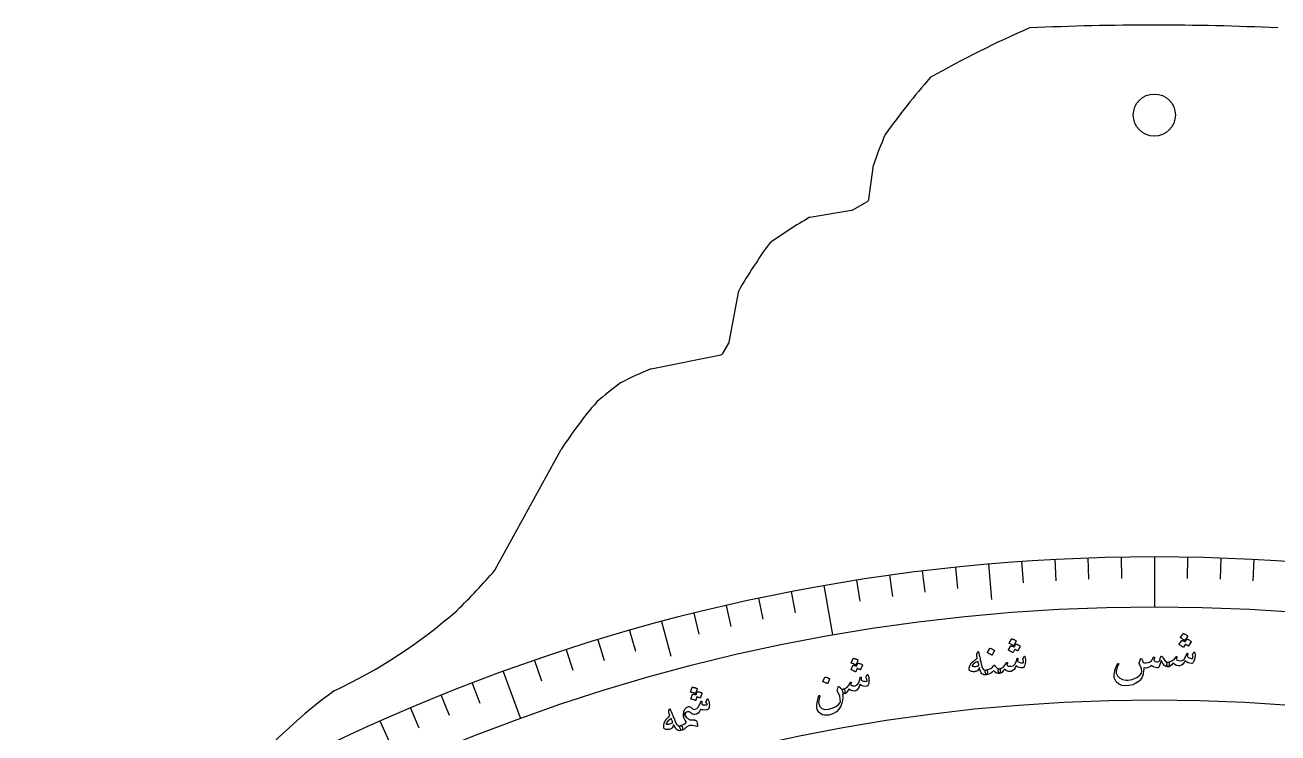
# Model space of a CAD drawing. Header units: millimetres. Extents: x -91 to 91, y -91 to 116.
# Drawn here: x -53.7 to 5.9, y 82.2 to 115.8 of the extents above; entities that cross this region are included whole.
import ezdxf

# ---------------------------------------------------------------- set-up
doc = ezdxf.new("R2010")
doc.units = ezdxf.units.MM
for name, color, linetype in [('CUT_INNER', 6, 'Continuous'), ('CUT_OUTER', 1, 'Continuous'), ('ENGRAVE', 7, 'Continuous'), ('ENGRAVE_FINE', 8, 'Continuous'), ('TEXT', 5, 'Continuous')]:
    doc.layers.add(name, color=color, linetype=linetype)

msp = doc.modelspace()

# ---------------------------------------------------------------- linework, layer by layer
at = {"layer": 'CUT_INNER'}
msp.add_circle((0, 111.5201), 1, dxfattribs=at)
at = {"layer": 'CUT_OUTER'}
for points in [[(-13.571, 107.5219), (-13.3567, 109.131), (-13.3558, 109.1353)], [(-14.3447, 107.012), (-13.6453, 107.4114)], [(-16.3927, 106.6609), (-16.389, 106.6617), (-14.3944, 106.9943)], [(-20.2126, 100.7266), (-19.7677, 103.1703), (-19.7668, 103.1739)], [(-23.9293, 99.4618), (-23.925, 99.463), (-20.6201, 100.1243)], [(-20.5209, 100.1942), (-20.2315, 100.6762)], [(-31.3579, 89.8973), (-31.3505, 89.9075), (-31.344, 89.9183), (-28.2062, 95.6336)], [(-33.1625, 87.9816), (-33.1534, 87.9892)]]:
    msp.add_lwpolyline(points, dxfattribs=at)
for centre, radius, start, end in [((13.2759, 71.3484), 48.2956, 113.435707, 119.704569), ((-0.0276, -12.6557), 128.4514, 87.364646, 92.634712), ((14.9912, 90.796), 34.1189, 138.737823, 144.523161), ((-0.6526, 105.09), 13.3317, 155.598756, 162.335926), ((-13.7197, 107.5417), 0.15, 299.730613, 352.41143), ((-5.6034, 87.8884), 21.6521, 119.887588, 125.918921), ((-14.4191, 107.1423), 0.15, 279.466498, 299.730613), ((3.6279, 89.574), 27.0605, 144.147671, 149.829693), ((-20.3601, 100.7535), 0.15, 329.022611, 349.682173), ((-20.6495, 100.2714), 0.15, 281.315875, 329.022611), ((-19.1272, 87.1252), 13.2383, 111.268617, 118.242256), ((-15.2396, 84.9446), 17.1666, 126.255185, 131.064306), ((-11.4588, 84.8392), 19.9247, 139.088721, 147.196513), ((-56.2873, 111.556), 33.0238, 314.468744, 319.015735), ((-49.4321, 106.5003), 24.6504, 295.041999, 311.300756), ((-24.3827, 64.0865), 24.8362, 126.048222, 139.091352)]:
    msp.add_arc(centre, radius, start, end, dxfattribs=at)
at = {"layer": 'ENGRAVE'}
for points in [[(-7.8907, 90.1914), (-7.7424, 88.4962)], [(0, 90.5359), (0, 88.1535)], [(-15.7214, 89.1605), (-15.3077, 86.8143)], [(-23.4324, 87.451), (-22.992, 85.8072)], [(-30.9651, 85.0759), (-30.1503, 82.8372)]]:
    msp.add_lwpolyline(points, dxfattribs=at)
for radius in [90.5359, 88.1535, 83.7291]:
    msp.add_circle((0, 0), radius, dxfattribs=at)
at = {"layer": 'ENGRAVE_FINE'}
for points in [[(-9.4636, 90.0399), (-9.3569, 89.0245)], [(-6.3155, 90.3154), (-6.2442, 89.2968)], [(-4.7383, 90.4118), (-4.6848, 89.3922)], [(-3.1597, 90.4807), (-3.124, 89.4603)], [(-1.5801, 90.5221), (-1.5623, 89.5012)], [(1.5801, 90.5221), (1.5623, 89.5012)], [(3.1597, 90.4807), (3.124, 89.4603)], [(4.7383, 90.4118), (4.6848, 89.3922)], [(-14.1629, 89.4213), (-14.0032, 88.4128)], [(-12.6002, 89.6548), (-12.4581, 88.6437)], [(-11.0336, 89.8611), (-10.9091, 88.8476)], [(-17.2751, 88.8725), (-17.0802, 87.8702)], [(-20.3661, 88.2155), (-20.1365, 87.2206)], [(-18.8235, 88.5575), (-18.6112, 87.5588)], [(-21.9026, 87.8466), (-21.6556, 86.8559)], [(-24.9551, 87.0287), (-24.6736, 86.0472)], [(-26.4701, 86.5799), (-26.1716, 85.6035)], [(-27.9771, 86.1048), (-27.6616, 85.1337)], [(-29.4756, 85.6034), (-29.1432, 84.638)], [(-32.4452, 84.5225), (-32.0793, 83.5693)], [(-33.9153, 83.9434), (-33.5329, 82.9968)], [(-35.3752, 83.3387), (-34.9763, 82.3989)], [(-36.8243, 82.7087), (-36.409, 81.7759)]]:
    msp.add_lwpolyline(points, dxfattribs=at)
at = {"layer": 'TEXT'}
for points in [[(-6.7877, 86.6203), (-6.7847, 86.6238), (-6.7804, 86.626), (-6.7746, 86.6271), (-6.7675, 86.627), (-6.7415, 86.6196), (-6.7162, 86.6112), (-6.6916, 86.6018), (-6.6678, 86.5914), (-6.6445, 86.5797), (-6.6217, 86.5668), (-6.5992, 86.5526), (-6.5771, 86.537), (-6.5715, 86.5312), (-6.5685, 86.5256), (-6.568, 86.52), (-6.5702, 86.5146), (-6.6785, 86.3123), (-6.6827, 86.3085), (-6.6885, 86.3077), (-6.6957, 86.31), (-6.7045, 86.3154), (-6.7121, 86.3199), (-6.7241, 86.3266), (-6.7404, 86.3356), (-6.7611, 86.3467), (-6.7865, 86.36), (-6.8168, 86.3755), (-6.8523, 86.3931), (-6.8927, 86.4129), (-6.8981, 86.4163), (-6.901, 86.4199), (-6.9013, 86.4237), (-6.899, 86.4277)], [(1.5485, 86.6073), (1.5518, 86.6105), (1.5563, 86.6123), (1.5621, 86.6128), (1.5692, 86.6121), (1.5943, 86.6022), (1.6186, 86.5914), (1.6421, 86.5797), (1.6647, 86.567), (1.6867, 86.5532), (1.7081, 86.5382), (1.7291, 86.5218), (1.7495, 86.5042), (1.7534, 86.4989), (1.7551, 86.4933), (1.7545, 86.4874), (1.7516, 86.4813), (1.6248, 86.2903), (1.6214, 86.2878), (1.6164, 86.2879), (1.6099, 86.2906), (1.6019, 86.2958), (1.5966, 86.2994), (1.5883, 86.305), (1.577, 86.3125), (1.5626, 86.322), (1.5453, 86.3333), (1.5249, 86.3462), (1.5016, 86.3608), (1.4752, 86.377), (1.3832, 86.236), (1.3786, 86.2325), (1.3729, 86.2323), (1.3659, 86.2353), (1.3577, 86.2415), (1.3506, 86.2467), (1.3393, 86.2545), (1.324, 86.2649), (1.3045, 86.2779), (1.2805, 86.2936), (1.2518, 86.3118), (1.2183, 86.3326), (1.1801, 86.3561), (1.1761, 86.3599), (1.1744, 86.3638), (1.1749, 86.3676), (1.1777, 86.3714), (1.3061, 86.5528), (1.3093, 86.5559), (1.3138, 86.5578), (1.3196, 86.5583), (1.3267, 86.5576), (1.3445, 86.5507), (1.3621, 86.5433), (1.3796, 86.5355), (1.3968, 86.5272), (1.4138, 86.5183), (1.4302, 86.5085), (1.4462, 86.498), (1.4616, 86.4867)], [(1.3754, 86.875), (1.3787, 86.8781), (1.3832, 86.88), (1.389, 86.8805), (1.3961, 86.8798), (1.4213, 86.87), (1.4457, 86.8592), (1.4693, 86.8475), (1.492, 86.8349), (1.5141, 86.8211), (1.5356, 86.8061), (1.5567, 86.7898), (1.5772, 86.7723), (1.5823, 86.766), (1.5847, 86.7601), (1.5846, 86.7545), (1.582, 86.7493), (1.4551, 86.5581), (1.4506, 86.5546), (1.4448, 86.5544), (1.4378, 86.5574), (1.4295, 86.5636), (1.4224, 86.5688), (1.4111, 86.5766), (1.3957, 86.587), (1.3762, 86.6001), (1.3522, 86.6157), (1.3234, 86.634), (1.2898, 86.6549), (1.2514, 86.6783), (1.2463, 86.6822), (1.2438, 86.6861), (1.2438, 86.6899), (1.2464, 86.6937)], [(-8.3984, 86.006), (-8.3849, 86.0233), (-8.3733, 86.0263), (-8.3635, 86.0151), (-8.3556, 85.9897), (-8.3523, 85.9742), (-8.3475, 85.9527), (-8.3411, 85.9254), (-8.3332, 85.8921), (-8.3239, 85.8526), (-8.3134, 85.8065), (-8.3015, 85.7538), (-8.2884, 85.6945), (-8.2755, 85.6362), (-8.2639, 85.584), (-8.2538, 85.5379), (-8.2451, 85.4979), (-8.2377, 85.4642), (-8.2318, 85.4369), (-8.2273, 85.416), (-8.2243, 85.4015), (-8.2024, 85.3104), (-8.1768, 85.2405), (-8.1476, 85.1917), (-8.1147, 85.164), (-8.0924, 85.1541), (-8.0661, 85.1488), (-8.0357, 85.148), (-8.0013, 85.1517), (-7.9807, 85.1503), (-7.9641, 85.1418), (-7.9516, 85.1262), (-7.9433, 85.1035), (-7.9385, 85.0756), (-7.9368, 85.0472), (-7.9382, 85.0182), (-7.9428, 84.9885), (-7.9497, 84.9629), (-7.9583, 84.9436), (-7.9683, 84.9305), (-7.9799, 84.9237), (-8.046, 84.9181), (-8.104, 84.9247), (-8.1539, 84.9436), (-8.1959, 84.9747), (-8.2333, 85.0227), (-8.2666, 85.0874), (-8.2959, 85.1687), (-8.3211, 85.2668), (-8.3509, 85.2027), (-8.3826, 85.1515), (-8.4161, 85.1132), (-8.4515, 85.0878), (-8.4812, 85.077), (-8.5167, 85.0704), (-8.558, 85.068), (-8.6052, 85.0698), (-8.6554, 85.0759), (-8.6979, 85.0847), (-8.7327, 85.0961), (-8.7599, 85.1103), (-8.7825, 85.1289), (-8.7984, 85.1492), (-8.8073, 85.1711), (-8.8095, 85.1947), (-8.8066, 85.2248), (-8.8001, 85.2584), (-8.7897, 85.2956), (-8.7755, 85.3364), (-8.7592, 85.3776), (-8.7447, 85.4105), (-8.7319, 85.4354), (-8.7207, 85.452), (-8.6567, 85.5218), (-8.5859, 85.5884), (-8.5082, 85.6518), (-8.4236, 85.712), (-8.4317, 85.7602), (-8.4382, 85.802), (-8.4431, 85.8371), (-8.4464, 85.8657), (-8.4474, 85.8899), (-8.4452, 85.9119), (-8.4399, 85.9316), (-8.4315, 85.949)], [(-7.8239, 86.1726), (-7.821, 86.176), (-7.8167, 86.1783), (-7.811, 86.1795), (-7.8039, 86.1795), (-7.7524, 86.164), (-7.7034, 86.1438), (-7.6569, 86.1189), (-7.6129, 86.0893), (-7.6085, 86.0846), (-7.6063, 86.0796), (-7.6063, 86.0745), (-7.6086, 86.0692), (-7.7113, 85.8659), (-7.7153, 85.8609), (-7.721, 85.8593), (-7.7282, 85.861), (-7.737, 85.8661), (-7.7446, 85.8705), (-7.7566, 85.8771), (-7.773, 85.8859), (-7.7937, 85.8968), (-7.8192, 85.9098), (-7.8496, 85.9249), (-7.8851, 85.9421), (-7.9256, 85.9614), (-7.9311, 85.9647), (-7.934, 85.9683), (-7.9343, 85.9721), (-7.9321, 85.9761)], [(-6.1934, 85.7999), (-6.1881, 85.8041), (-6.1815, 85.8033), (-6.1735, 85.7975), (-6.1643, 85.7866), (-6.1538, 85.7679), (-6.145, 85.7408), (-6.1378, 85.7053), (-6.1323, 85.6614), (-6.1279, 85.6113), (-6.1271, 85.5622), (-6.1299, 85.5142), (-6.1362, 85.4672), (-6.1579, 85.375), (-6.1846, 85.308), (-6.2162, 85.2662), (-6.2528, 85.2495), (-6.3422, 85.2481), (-6.4264, 85.2653), (-6.5053, 85.3009), (-6.579, 85.3551), (-6.6192, 85.2577), (-6.6697, 85.1802), (-6.7307, 85.1226), (-6.802, 85.0848), (-6.8789, 85.0716), (-6.9589, 85.0849), (-7.0421, 85.1247), (-7.1286, 85.1909), (-7.1866, 85.1022), (-7.2453, 85.0374), (-7.3047, 84.9964), (-7.3648, 84.9792), (-7.3777, 84.9851), (-7.3912, 85.005), (-7.4053, 85.0389), (-7.42, 85.0868), (-7.428, 85.1347), (-7.4247, 85.1707), (-7.4103, 85.195), (-7.3846, 85.2074), (-7.2703, 85.2439), (-7.1725, 85.3041), (-7.0912, 85.388), (-7.0264, 85.4956), (-7.0229, 85.5015), (-7.0189, 85.5058), (-7.0145, 85.5086), (-7.0096, 85.5098), (-7.0036, 85.5096), (-6.998, 85.5082), (-6.993, 85.5054), (-6.9885, 85.5013), (-6.985, 85.4878), (-6.9887, 85.4642), (-6.9995, 85.4305), (-7.0174, 85.3866), (-6.9867, 85.3564), (-6.9412, 85.336), (-6.881, 85.3254), (-6.8059, 85.3245), (-6.7145, 85.3514), (-6.6383, 85.4213), (-6.577, 85.5344), (-6.5307, 85.6906), (-6.5284, 85.6986), (-6.5253, 85.7044), (-6.5214, 85.7081), (-6.5168, 85.7095), (-6.5096, 85.7095), (-6.5032, 85.708), (-6.4977, 85.7052), (-6.4931, 85.7011), (-6.4894, 85.695), (-6.487, 85.6888), (-6.4859, 85.6825), (-6.4861, 85.6761), (-6.5034, 85.5676), (-6.4717, 85.5435), (-6.4343, 85.5231), (-6.3911, 85.5062), (-6.3421, 85.493), (-6.2949, 85.4854), (-6.2593, 85.4857), (-6.2355, 85.4936), (-6.2234, 85.5093), (-6.2208, 85.5322), (-6.2255, 85.564), (-6.2376, 85.605), (-6.257, 85.6549), (-6.2554, 85.6695), (-6.2442, 85.6986), (-6.2236, 85.742), (-6.1934, 85.7999)], [(-6.5902, 86.3701), (-6.5872, 86.3736), (-6.5829, 86.3758), (-6.5772, 86.3769), (-6.5701, 86.3768), (-6.5441, 86.3693), (-6.5189, 86.3609), (-6.4944, 86.3514), (-6.4707, 86.3409), (-6.4475, 86.3292), (-6.4248, 86.3162), (-6.4024, 86.302), (-6.3804, 86.2864), (-6.376, 86.2814), (-6.3738, 86.276), (-6.3739, 86.2701), (-6.3761, 86.2637), (-6.4845, 86.0617), (-6.4876, 86.0589), (-6.4926, 86.0585), (-6.4993, 86.0605), (-6.5078, 86.065), (-6.5134, 86.0681), (-6.5222, 86.0728), (-6.5342, 86.0793), (-6.5493, 86.0874), (-6.5676, 86.097), (-6.5891, 86.1079), (-6.6138, 86.1203), (-6.6416, 86.1339), (-6.7199, 85.9849), (-6.7241, 85.981), (-6.7298, 85.9803), (-6.7371, 85.9826), (-6.7458, 85.988), (-6.7534, 85.9925), (-6.7653, 85.9992), (-6.7816, 86.0081), (-6.8022, 86.0193), (-6.8275, 86.0326), (-6.8578, 86.048), (-6.8931, 86.0656), (-6.9334, 86.0854), (-6.9377, 86.0889), (-6.9398, 86.0925), (-6.9396, 86.0964), (-6.9372, 86.1004), (-6.8264, 86.2931), (-6.8235, 86.2965), (-6.8192, 86.2987), (-6.8135, 86.2998), (-6.8064, 86.2998), (-6.788, 86.2946), (-6.7698, 86.2889), (-6.7516, 86.2828), (-6.7337, 86.2761), (-6.7159, 86.2688), (-6.6987, 86.2606), (-6.6818, 86.2517), (-6.6653, 86.2418)], [(0.299, 85.763), (0.304, 85.7759), (0.3112, 85.7865), (0.3206, 85.7949), (0.3322, 85.801), (0.3474, 85.8034), (0.3621, 85.7977), (0.3766, 85.7842), (0.3906, 85.7626), (0.4531, 85.6578), (0.5168, 85.5832), (0.5819, 85.5387), (0.6484, 85.5244), (0.6804, 85.5162), (0.7001, 85.4896), (0.7077, 85.4447), (0.7031, 85.3814), (0.6945, 85.3436), (0.6823, 85.3167), (0.6663, 85.3006), (0.6467, 85.2953), (0.5574, 85.3139), (0.4769, 85.3683), (0.4049, 85.4586), (0.3416, 85.5847), (0.3364, 85.596), (0.3308, 85.5993), (0.3249, 85.5948), (0.3187, 85.5822), (0.2887, 85.4885), (0.2629, 85.4132), (0.2414, 85.3563), (0.224, 85.3178), (0.2067, 85.29), (0.1853, 85.2702), (0.1599, 85.2583), (0.1303, 85.2544), (0.0582, 85.2607), (-0.0114, 85.2819), (-0.0785, 85.3179), (-0.1431, 85.3689), (-0.2158, 85.3048), (-0.2998, 85.2629), (-0.3952, 85.2431), (-0.5021, 85.2454), (-0.5052, 85.1786), (-0.5102, 85.1155), (-0.5171, 85.0563), (-0.5259, 85.0009), (-0.5366, 84.9491), (-0.5492, 84.9009), (-0.5637, 84.8561), (-0.5801, 84.8148), (-0.6068, 84.7597), (-0.6397, 84.7093), (-0.6789, 84.6637), (-0.7244, 84.6228), (-0.8744, 84.5227), (-1.03, 84.4516), (-1.1914, 84.4094), (-1.3587, 84.396), (-1.5511, 84.4199), (-1.7049, 84.4859), (-1.8204, 84.594), (-1.8976, 84.7446), (-1.9098, 84.7979), (-1.9141, 84.862), (-1.9104, 84.9367), (-1.8988, 85.0221), (-1.8775, 85.1162), (-1.8449, 85.2173), (-1.801, 85.3254), (-1.7458, 85.4403), (-1.7407, 85.4482), (-1.7353, 85.4538), (-1.7295, 85.4573), (-1.7233, 85.4585), (-1.715, 85.4579), (-1.708, 85.4557), (-1.7022, 85.4518), (-1.6977, 85.4463), (-1.6947, 85.4399), (-1.6936, 85.433), (-1.6944, 85.4259), (-1.6971, 85.4183), (-1.7613, 85.2804), (-1.8027, 85.1648), (-1.8214, 85.0716), (-1.8175, 85.0009), (-1.7596, 84.8701), (-1.6604, 84.7712), (-1.5198, 84.7042), (-1.3379, 84.6687), (-1.2482, 84.6666), (-1.1527, 84.6778), (-1.0514, 84.7024), (-0.9442, 84.7402), (-0.8369, 84.7903), (-0.7453, 84.8491), (-0.6693, 84.9165), (-0.6091, 84.9927), (-0.5948, 85.0937), (-0.6061, 85.1976), (-0.6431, 85.3046), (-0.7059, 85.4145), (-0.7122, 85.427), (-0.7156, 85.4392), (-0.7162, 85.4511), (-0.7139, 85.4628), (-0.6572, 85.6745), (-0.6491, 85.6936), (-0.6396, 85.7026), (-0.6288, 85.7014), (-0.6166, 85.69), (-0.6002, 85.6593), (-0.5844, 85.6253), (-0.5692, 85.5882), (-0.5547, 85.5479), (-0.5281, 85.5136), (-0.4744, 85.4943), (-0.3935, 85.4901), (-0.2854, 85.5009), (-0.227, 85.5178), (-0.1758, 85.5476), (-0.1319, 85.5905), (-0.0953, 85.6464), (-0.0904, 85.6543), (-0.0858, 85.6626), (-0.0815, 85.6714), (-0.0775, 85.6808), (-0.0737, 85.6904), (-0.0699, 85.7002), (-0.0661, 85.7101), (-0.0623, 85.7202), (-0.0545, 85.7393), (-0.0464, 85.7533), (-0.038, 85.7622), (-0.0293, 85.766), (-0.0216, 85.7662), (-0.014, 85.7641), (-0.0064, 85.7598), (0.0013, 85.7533), (0.0076, 85.7465), (0.0114, 85.7387), (0.0127, 85.7299), (0.0114, 85.7202), (-0.014, 85.6464), (-0.0171, 85.624), (-0.014, 85.6051), (-0.0044, 85.5896), (0.0114, 85.5777), (0.0614, 85.5549), (0.1123, 85.5426), (0.1642, 85.5408), (0.217, 85.5494), (0.2345, 85.5656), (0.254, 85.6066), (0.2755, 85.6724), (0.299, 85.763)], [(1.89, 86.0023), (1.8957, 86.006), (1.9022, 86.0046), (1.9095, 85.9981), (1.9177, 85.9864), (1.9264, 85.9668), (1.9326, 85.939), (1.9364, 85.903), (1.9378, 85.8587), (1.9375, 85.8084), (1.9337, 85.7595), (1.9264, 85.712), (1.9157, 85.6657), (1.8854, 85.576), (1.8526, 85.5118), (1.8172, 85.4731), (1.7791, 85.4599), (1.69, 85.467), (1.6079, 85.492), (1.5327, 85.5349), (1.4644, 85.5957), (1.4152, 85.5025), (1.3576, 85.4301), (1.2915, 85.3785), (1.2169, 85.3476), (1.1391, 85.3417), (1.0607, 85.3624), (0.9816, 85.4098), (0.9018, 85.4839), (0.8356, 85.401), (0.7711, 85.342), (0.7081, 85.3067), (0.6467, 85.2953), (0.6344, 85.3024), (0.6228, 85.3235), (0.612, 85.3586), (0.6019, 85.4076), (0.5984, 85.456), (0.605, 85.4916), (0.6217, 85.5144), (0.6484, 85.5244), (0.7657, 85.55), (0.8687, 85.6007), (0.9575, 85.6766), (1.0322, 85.7777), (1.0362, 85.7832), (1.0405, 85.7871), (1.0452, 85.7894), (1.0501, 85.7902), (1.0562, 85.7895), (1.0615, 85.7875), (1.0663, 85.7842), (1.0704, 85.7797), (1.0726, 85.766), (1.0667, 85.7429), (1.0528, 85.7103), (1.0308, 85.6682), (1.0586, 85.6353), (1.1019, 85.6107), (1.1609, 85.5945), (1.2356, 85.5866), (1.3291, 85.6048), (1.4116, 85.6673), (1.4832, 85.7741), (1.544, 85.9252), (1.547, 85.933), (1.5506, 85.9385), (1.5548, 85.9418), (1.5596, 85.9428), (1.5668, 85.942), (1.5729, 85.94), (1.5781, 85.9367), (1.5824, 85.9322), (1.5854, 85.9258), (1.5872, 85.9194), (1.5877, 85.913), (1.587, 85.9066), (1.5596, 85.8002), (1.5888, 85.7733), (1.6242, 85.7494), (1.6656, 85.7286), (1.7131, 85.7108), (1.7595, 85.6988), (1.7949, 85.6957), (1.8193, 85.7014), (1.8328, 85.7159), (1.8376, 85.7384), (1.8359, 85.7706), (1.8277, 85.8124), (1.813, 85.864), (1.8161, 85.8784), (1.8299, 85.9063), (1.8545, 85.9476), (1.89, 86.0023)], [(-14.1029, 85.4654), (-14.1002, 85.4691), (-14.0961, 85.4717), (-14.0905, 85.4733), (-14.0834, 85.4738), (-14.0569, 85.4686), (-14.0311, 85.4624), (-14.0059, 85.4551), (-13.9813, 85.4467), (-13.9572, 85.4371), (-13.9334, 85.4262), (-13.9099, 85.4139), (-13.8866, 85.4003), (-13.8818, 85.3957), (-13.8791, 85.3905), (-13.8787, 85.3846), (-13.8804, 85.3781), (-13.9707, 85.1674), (-13.9736, 85.1643), (-13.9785, 85.1635), (-13.9853, 85.1649), (-13.9942, 85.1686), (-14.0001, 85.1712), (-14.0093, 85.1752), (-14.0217, 85.1806), (-14.0375, 85.1873), (-14.0566, 85.1953), (-14.079, 85.2043), (-14.1046, 85.2144), (-14.1335, 85.2256), (-14.1985, 85.0703), (-14.2024, 85.0661), (-14.208, 85.0649), (-14.2154, 85.0665), (-14.2246, 85.0711), (-14.2325, 85.075), (-14.245, 85.0806), (-14.262, 85.0881), (-14.2835, 85.0974), (-14.3099, 85.1084), (-14.3414, 85.1212), (-14.3781, 85.1357), (-14.42, 85.1518), (-14.4245, 85.1549), (-14.4269, 85.1584), (-14.4271, 85.1622), (-14.425, 85.1664), (-14.3315, 85.368), (-14.3289, 85.3717), (-14.3248, 85.3743), (-14.3192, 85.3759), (-14.3121, 85.3764), (-14.2934, 85.3729), (-14.2747, 85.3688), (-14.2561, 85.3643), (-14.2376, 85.3592), (-14.2193, 85.3535), (-14.2014, 85.3469), (-14.1838, 85.3394), (-14.1666, 85.3311)], [(-14.3215, 85.6974), (-14.3188, 85.7011), (-14.3147, 85.7037), (-14.3091, 85.7053), (-14.302, 85.7059), (-14.2754, 85.7008), (-14.2495, 85.6946), (-14.2242, 85.6874), (-14.1995, 85.679), (-14.1753, 85.6695), (-14.1514, 85.6586), (-14.1278, 85.6464), (-14.1044, 85.6328), (-14.0983, 85.6276), (-14.0948, 85.6222), (-14.0939, 85.6167), (-14.0956, 85.6111), (-14.1858, 85.4001), (-14.1897, 85.3959), (-14.1954, 85.3946), (-14.2028, 85.3963), (-14.212, 85.4009), (-14.22, 85.4047), (-14.2325, 85.4104), (-14.2495, 85.4179), (-14.2711, 85.4272), (-14.2975, 85.4382), (-14.3292, 85.451), (-14.366, 85.4655), (-14.408, 85.4816), (-14.4137, 85.4845), (-14.4169, 85.4879), (-14.4175, 85.4916), (-14.4156, 85.4958)], [(-8.3907, 85.5592), (-8.4796, 85.5186), (-8.5537, 85.4721), (-8.6131, 85.4196), (-8.6577, 85.3612), (-8.6603, 85.3536), (-8.6595, 85.347), (-8.6552, 85.3413), (-8.6476, 85.3367), (-8.62, 85.328), (-8.5905, 85.3223), (-8.559, 85.3194), (-8.5256, 85.3195), (-8.4903, 85.3225), (-8.453, 85.3283), (-8.4138, 85.3371), (-8.3726, 85.3487), (-8.3663, 85.3514), (-8.3598, 85.3557), (-8.3532, 85.3617), (-8.3464, 85.3692), (-8.35, 85.3898), (-8.3541, 85.4113), (-8.3587, 85.4337), (-8.364, 85.457), (-8.3698, 85.4812), (-8.3762, 85.5063), (-8.3831, 85.5323), (-8.3907, 85.5592)], [(-7.3846, 85.2074), (-7.364, 85.2027), (-7.3487, 85.1971), (-7.3388, 85.1908), (-7.3342, 85.1837), (-7.3313, 85.1724), (-7.3295, 85.1585), (-7.3287, 85.142), (-7.3289, 85.1228), (-7.3333, 85.061), (-7.3408, 85.0164), (-7.3513, 84.9892), (-7.3648, 84.9792), (-7.4338, 84.983), (-7.5044, 85.006), (-7.5768, 85.0482), (-7.651, 85.1098), (-7.7105, 85.042), (-7.7851, 84.9884), (-7.8749, 84.949), (-7.9799, 84.9237), (-7.9916, 84.925), (-8.0016, 84.9312), (-8.0098, 84.9424), (-8.0163, 84.9586), (-8.0465, 85.0631), (-8.0498, 85.0748), (-8.0501, 85.0877), (-8.0473, 85.1018), (-8.0414, 85.1173), (-8.0341, 85.1295), (-8.025, 85.1393), (-8.0141, 85.1467), (-8.0013, 85.1517), (-7.8755, 85.1826), (-7.7737, 85.2265), (-7.696, 85.2833), (-7.6423, 85.3533), (-7.6361, 85.3628), (-7.6285, 85.3699), (-7.6193, 85.3746), (-7.6086, 85.3768), (-7.5985, 85.3762), (-7.591, 85.3726), (-7.5861, 85.3659), (-7.5838, 85.356), (-7.5827, 85.3465), (-7.581, 85.3384), (-7.5788, 85.3315), (-7.5761, 85.326), (-7.529, 85.2786), (-7.4814, 85.243), (-7.4333, 85.2193), (-7.3846, 85.2074)], [(-15.6696, 84.8065), (-15.667, 84.8102), (-15.6629, 84.8129), (-15.6574, 84.8146), (-15.6503, 84.8152), (-15.5978, 84.8045), (-15.5473, 84.7889), (-15.4988, 84.7683), (-15.4525, 84.7429), (-15.4476, 84.7386), (-15.445, 84.7339), (-15.4445, 84.7288), (-15.4463, 84.7233), (-15.5295, 84.5114), (-15.533, 84.5061), (-15.5385, 84.5039), (-15.5458, 84.505), (-15.555, 84.5093), (-15.563, 84.513), (-15.5755, 84.5185), (-15.5925, 84.5257), (-15.6141, 84.5346), (-15.6406, 84.5453), (-15.6722, 84.5575), (-15.709, 84.5714), (-15.751, 84.5869), (-15.7567, 84.5897), (-15.7599, 84.593), (-15.7606, 84.5968), (-15.7588, 84.601)], [(-13.6579, 84.932), (-13.6529, 84.9366), (-13.6463, 84.9364), (-13.6379, 84.9313), (-13.6277, 84.9213), (-13.6157, 84.9036), (-13.6045, 84.8774), (-13.5943, 84.8426), (-13.5849, 84.7993), (-13.5762, 84.7498), (-13.5711, 84.701), (-13.5697, 84.6529), (-13.5719, 84.6055), (-13.5855, 84.5118), (-13.6062, 84.4428), (-13.634, 84.3983), (-13.669, 84.3785), (-13.758, 84.3693), (-13.8433, 84.3791), (-13.925, 84.4077), (-14.0031, 84.4552), (-14.0347, 84.3547), (-14.0783, 84.2731), (-14.134, 84.2104), (-14.2017, 84.1665), (-14.2772, 84.1467), (-14.3581, 84.1529), (-14.4444, 84.1853), (-14.5363, 84.2437), (-14.5864, 84.1503), (-14.6392, 84.0806), (-14.6948, 84.0345), (-14.7532, 84.0122), (-14.7666, 84.017), (-14.7818, 84.0356), (-14.7987, 84.0682), (-14.8175, 84.1146), (-14.8297, 84.1616), (-14.8296, 84.1977), (-14.8173, 84.2232), (-14.7928, 84.2378), (-14.6821, 84.2841), (-14.5899, 84.3526), (-14.5163, 84.4433), (-14.4611, 84.5562), (-14.4581, 84.5623), (-14.4545, 84.567), (-14.4504, 84.5701), (-14.4457, 84.5717), (-14.4396, 84.5721), (-14.4339, 84.5711), (-14.4287, 84.5688), (-14.4239, 84.5651), (-14.4192, 84.552), (-14.4208, 84.5282), (-14.4286, 84.4936), (-14.4426, 84.4483), (-14.4094, 84.4209), (-14.3623, 84.4046), (-14.3014, 84.3993), (-14.2265, 84.405), (-14.1379, 84.4397), (-14.068, 84.516), (-14.0168, 84.634), (-13.9843, 84.7937), (-13.9827, 84.8019), (-13.9802, 84.8079), (-13.9766, 84.8119), (-13.9721, 84.8138), (-13.9649, 84.8143), (-13.9585, 84.8134), (-13.9528, 84.8111), (-13.9478, 84.8074), (-13.9436, 84.8017), (-13.9407, 84.7957), (-13.939, 84.7895), (-13.9386, 84.7832), (-13.9464, 84.6735), (-13.9128, 84.6523), (-13.8737, 84.6352), (-13.8292, 84.6222), (-13.7792, 84.6132), (-13.7315, 84.6099), (-13.6961, 84.6132), (-13.6731, 84.6232), (-13.6624, 84.6399), (-13.6618, 84.6629), (-13.6693, 84.6942), (-13.6849, 84.7339), (-13.7086, 84.782), (-13.7082, 84.7967), (-13.6997, 84.8266), (-13.6829, 84.8717), (-13.6579, 84.932)], [(-21.9824, 84.3221), (-21.9801, 84.326), (-21.9762, 84.329), (-21.9707, 84.3311), (-21.9636, 84.3323), (-21.9366, 84.3296), (-21.9102, 84.3258), (-21.8843, 84.3209), (-21.8589, 84.3148), (-21.8339, 84.3075), (-21.8091, 84.2988), (-21.7844, 84.2887), (-21.7598, 84.2773), (-21.7533, 84.2726), (-21.7493, 84.2676), (-21.7479, 84.2622), (-21.7491, 84.2564), (-21.8205, 84.0382), (-21.824, 84.0336), (-21.8295, 84.0319), (-21.8371, 84.0329), (-21.8467, 84.0366), (-21.855, 84.0397), (-21.868, 84.0442), (-21.8857, 84.0501), (-21.9081, 84.0575), (-21.9354, 84.0661), (-21.9682, 84.076), (-22.0062, 84.0871), (-22.0496, 84.0994), (-22.0556, 84.1018), (-22.059, 84.1048), (-22.06, 84.1085), (-22.0585, 84.1128)], [(-21.7434, 84.1107), (-21.7411, 84.1146), (-21.7372, 84.1176), (-21.7318, 84.1196), (-21.7247, 84.1208), (-21.6978, 84.118), (-21.6715, 84.1142), (-21.6456, 84.1091), (-21.6204, 84.103), (-21.5954, 84.0956), (-21.5707, 84.0869), (-21.5461, 84.0768), (-21.5216, 84.0653), (-21.5164, 84.0612), (-21.5133, 84.0562), (-21.5123, 84.0504), (-21.5134, 84.0437), (-21.5849, 83.8257), (-21.5875, 83.8224), (-21.5923, 83.8211), (-21.5993, 83.822), (-21.6085, 83.8248), (-21.6146, 83.8269), (-21.6241, 83.83), (-21.6371, 83.8342), (-21.6534, 83.8395), (-21.6732, 83.8458), (-21.6963, 83.8528), (-21.7228, 83.8605), (-21.7527, 83.8691), (-21.8038, 83.7085), (-21.8073, 83.704), (-21.8128, 83.7022), (-21.8204, 83.7032), (-21.83, 83.707), (-21.8382, 83.7101), (-21.8512, 83.7146), (-21.8688, 83.7205), (-21.8911, 83.7278), (-21.9184, 83.7365), (-21.9511, 83.7463), (-21.989, 83.7574), (-22.0323, 83.7697), (-22.0371, 83.7724), (-22.0398, 83.7757), (-22.0403, 83.7795), (-22.0386, 83.7839), (-21.9632, 83.9931), (-21.9608, 83.997), (-21.957, 84), (-21.9515, 84.0021), (-21.9445, 84.0032), (-21.9255, 84.0014), (-21.9065, 83.999), (-21.8875, 83.9962), (-21.8686, 83.9928), (-21.8498, 83.9887), (-21.8313, 83.9837), (-21.8131, 83.9779), (-21.7951, 83.9711)], [(-15.0387, 84.3442), (-15.033, 84.3594), (-15.0247, 84.3674), (-15.0138, 84.368), (-15.0004, 84.3614), (-14.9924, 84.3554), (-14.9831, 84.3476), (-14.9726, 84.3382), (-14.9607, 84.3271), (-14.9478, 84.3143), (-14.934, 84.3001), (-14.9193, 84.2845), (-14.9037, 84.2674), (-14.8824, 84.2497), (-14.8568, 84.2388), (-14.8269, 84.2349), (-14.7928, 84.2378), (-14.7688, 84.2386), (-14.7493, 84.2319), (-14.7342, 84.2176), (-14.7236, 84.1957), (-14.7176, 84.1711), (-14.7152, 84.1435), (-14.7164, 84.1131), (-14.7214, 84.0798), (-14.7278, 84.0515), (-14.7353, 84.0309), (-14.7438, 84.0177), (-14.7532, 84.0122), (-14.8305, 83.9986), (-14.8217, 83.8519), (-14.8323, 83.7075), (-14.8619, 83.5656), (-14.9107, 83.426), (-14.9969, 83.2806), (-15.1211, 83.1631), (-15.283, 83.0733), (-15.483, 83.011), (-15.5894, 82.9963), (-15.6883, 83.001), (-15.7798, 83.0251), (-15.8639, 83.0686), (-15.9349, 83.1274), (-15.9895, 83.1968), (-16.0276, 83.2768), (-16.0492, 83.3674), (-16.0536, 83.418), (-16.0533, 83.4738), (-16.0485, 83.535), (-16.039, 83.6013), (-16.0251, 83.6729), (-16.0072, 83.7496), (-15.9852, 83.8315), (-15.9591, 83.9184), (-15.9563, 83.9258), (-15.9526, 83.9313), (-15.9478, 83.9352), (-15.9421, 83.9372), (-15.9338, 83.9381), (-15.9266, 83.9376), (-15.9204, 83.9355), (-15.9153, 83.9319), (-15.9104, 83.9259), (-15.9082, 83.9184), (-15.9086, 83.9094), (-15.9116, 83.899), (-15.9436, 83.7794), (-15.9629, 83.6813), (-15.9695, 83.6047), (-15.9635, 83.5497), (-15.9044, 83.4099), (-15.8081, 83.3196), (-15.6746, 83.2786), (-15.5038, 83.2868), (-15.3136, 83.3357), (-15.1536, 83.4087), (-15.0236, 83.5061), (-14.9237, 83.6279), (-14.9368, 83.7754), (-14.9639, 83.9071), (-15.0053, 84.023), (-15.061, 84.123), (-15.0703, 84.1377), (-15.0767, 84.1493), (-15.0803, 84.1579), (-15.0812, 84.1634)], [(-22.3395, 83.0322), (-22.3492, 83.0148), (-22.3573, 83.0024), (-22.3637, 82.9951), (-22.3686, 82.9928), (-22.3837, 82.9969), (-22.3938, 83.0057), (-22.399, 83.0192), (-22.3991, 83.0373), (-22.372, 83.1757), (-22.322, 83.2847), (-22.249, 83.3641), (-22.1532, 83.414), (-22.1211, 83.4167), (-22.0862, 83.4061), (-22.0484, 83.382), (-22.0077, 83.3446), (-21.9691, 83.3095), (-21.9278, 83.2873), (-21.8841, 83.2779), (-21.8378, 83.2814), (-21.7603, 83.317), (-21.6902, 83.389), (-21.6275, 83.4974), (-21.5721, 83.6424), (-21.5644, 83.658), (-21.5553, 83.6671), (-21.5448, 83.6696), (-21.5331, 83.6656), (-21.5215, 83.6553), (-21.5148, 83.6407), (-21.5129, 83.622), (-21.5159, 83.599), (-21.5206, 83.5766), (-21.5236, 83.5596), (-21.5251, 83.5479), (-21.5249, 83.5415), (-21.5178, 83.524), (-21.5064, 83.5108), (-21.491, 83.502), (-21.4713, 83.4975), (-21.4024, 83.4914), (-21.3434, 83.4929), (-21.2942, 83.502), (-21.255, 83.5187), (-21.2513, 83.5282), (-21.2606, 83.5435), (-21.283, 83.5647), (-21.3185, 83.5918), (-21.3224, 83.5948), (-21.3247, 83.5981), (-21.3255, 83.6018), (-21.3247, 83.606), (-21.2724, 83.7743), (-21.2693, 83.7778), (-21.2657, 83.7792), (-21.2615, 83.7785), (-21.2568, 83.7756), (-21.2134, 83.7301), (-21.1833, 83.6655), (-21.1666, 83.5818), (-21.1631, 83.479), (-21.1641, 83.4509), (-21.1658, 83.4248), (-21.1684, 83.4006), (-21.1718, 83.3783), (-21.1761, 83.3581), (-21.1812, 83.3402), (-21.1873, 83.3244), (-21.1942, 83.3109), (-21.2108, 83.289), (-21.2336, 83.272), (-21.2626, 83.26), (-21.2978, 83.253), (-21.3796, 83.2478), (-21.4531, 83.2499), (-21.5183, 83.2594), (-21.5752, 83.2762), (-21.5786, 83.2781), (-21.5821, 83.2777), (-21.5857, 83.2749), (-21.5894, 83.2699), (-21.6359, 83.1761), (-21.6953, 83.1049), (-21.7679, 83.0562), (-21.8535, 83.0299), (-21.9046, 83.0302), (-21.9569, 83.0474), (-22.0104, 83.0813), (-22.0651, 83.1319), (-22.0853, 83.1491), (-22.1065, 83.1611), (-22.1286, 83.1679), (-22.1517, 83.1695), (-22.2076, 83.16), (-22.256, 83.1396), (-22.2969, 83.1084), (-22.3302, 83.0664), (-22.3355, 83.056), (-22.3389, 83.0469), (-22.3402, 83.039), (-22.3395, 83.0322)], [(-23.0648, 83.2801), (-23.0545, 83.2995), (-23.0436, 83.3045), (-23.032, 83.2951), (-23.0198, 83.2714), (-23.0139, 83.2567), (-23.0055, 83.2364), (-22.9945, 83.2106), (-22.981, 83.1792), (-22.965, 83.1418), (-22.9467, 83.0982), (-22.926, 83.0483), (-22.9028, 82.9922), (-22.8801, 82.937), (-22.8597, 82.8876), (-22.8418, 82.8439), (-22.8263, 82.806), (-22.8133, 82.774), (-22.8028, 82.7482), (-22.7948, 82.7283), (-22.7893, 82.7146), (-22.7521, 82.6287), (-22.7149, 82.5642), (-22.6777, 82.5211), (-22.6405, 82.4995), (-22.6168, 82.4936), (-22.59, 82.4929), (-22.5599, 82.4973), (-22.5267, 82.5069), (-22.5061, 82.509), (-22.4883, 82.5035), (-22.4734, 82.4903), (-22.4612, 82.4693), (-22.4517, 82.4427), (-22.4451, 82.415), (-22.4415, 82.3862), (-22.4409, 82.3562), (-22.4434, 82.3298), (-22.4485, 82.3093), (-22.4561, 82.2946), (-22.4664, 82.2859), (-22.5305, 82.269), (-22.5888, 82.2656), (-22.6412, 82.2756), (-22.6879, 82.299), (-22.733, 82.3399), (-22.777, 82.3979), (-22.8198, 82.473), (-22.8615, 82.5653), (-22.8798, 82.497), (-22.9022, 82.4411), (-22.9286, 82.3976), (-22.9591, 82.3664), (-22.9865, 82.3507), (-23.0204, 82.3381), (-23.0607, 82.3287), (-23.1075, 82.3223), (-23.158, 82.3197), (-23.2014, 82.321), (-23.2377, 82.3263), (-23.2668, 82.3356), (-23.2923, 82.35), (-23.3114, 82.3673), (-23.324, 82.3874), (-23.3302, 82.4103), (-23.3326, 82.4403), (-23.3319, 82.4746), (-23.328, 82.513), (-23.3211, 82.5557), (-23.3121, 82.599), (-23.3035, 82.634), (-23.2951, 82.6607), (-23.287, 82.679), (-23.236, 82.7588), (-23.1776, 82.8366), (-23.112, 82.9124), (-23.039, 82.9862), (-23.0553, 83.0323), (-23.0689, 83.0723), (-23.0798, 83.1061), (-23.088, 83.1337), (-23.093, 83.1574), (-23.0947, 83.1794), (-23.0928, 83.1997), (-23.0875, 83.2183)], [(-22.9803, 82.8413), (-23.0609, 82.7861), (-23.1259, 82.7275), (-23.1754, 82.6656), (-23.2094, 82.6003), (-23.2106, 82.5924), (-23.2086, 82.586), (-23.2035, 82.5812), (-23.1951, 82.5779), (-23.1665, 82.5741), (-23.1364, 82.5736), (-23.1049, 82.5762), (-23.0721, 82.582), (-23.0378, 82.591), (-23.002, 82.6032), (-22.9649, 82.6185), (-22.9263, 82.6371), (-22.9206, 82.6408), (-22.9149, 82.6462), (-22.9094, 82.6532), (-22.9041, 82.6618), (-22.9111, 82.6814), (-22.9188, 82.7019), (-22.9273, 82.7232), (-22.9364, 82.7452), (-22.9463, 82.7681), (-22.9569, 82.7917), (-22.9683, 82.8161), (-22.9803, 82.8413)], [(-22.3252, 83.0282), (-22.3127, 82.9932), (-22.2904, 82.9552), (-22.2585, 82.9142), (-22.2169, 82.8702), (-22.1992, 82.8545), (-22.1815, 82.8401), (-22.1636, 82.8271), (-22.1456, 82.8155), (-22.1274, 82.8052), (-22.1092, 82.7962), (-22.0908, 82.7886), (-22.0723, 82.7824), (-22.064, 82.7805), (-22.0536, 82.7791), (-22.041, 82.7781), (-22.0262, 82.7775), (-22.0092, 82.7772), (-21.9899, 82.777), (-21.9684, 82.7769), (-21.9445, 82.7768), (-21.9254, 82.7766), (-21.9075, 82.7758), (-21.8907, 82.7746), (-21.8751, 82.7728), (-21.8605, 82.7707), (-21.8463, 82.7683), (-21.8328, 82.7655), (-21.8199, 82.7624), (-21.7985, 82.7557), (-21.7816, 82.7442), (-21.7689, 82.728), (-21.7606, 82.707), (-21.747, 82.6457), (-21.7372, 82.5907), (-21.7314, 82.5419), (-21.7295, 82.4993), (-21.7305, 82.482), (-21.7365, 82.4712), (-21.7475, 82.467), (-21.7635, 82.4693), (-21.8821, 82.4967), (-21.9769, 82.5134), (-22.0481, 82.5197), (-22.0955, 82.5154), (-22.1337, 82.5012), (-22.1772, 82.4776), (-22.2261, 82.4447), (-22.2803, 82.4024), (-22.3074, 82.3801), (-22.3334, 82.36), (-22.3581, 82.342), (-22.3816, 82.3261), (-22.404, 82.3125), (-22.4256, 82.3013), (-22.4464, 82.2924), (-22.4664, 82.2859), (-22.4812, 82.2855), (-22.4963, 82.2922), (-22.5118, 82.3061), (-22.5275, 82.3272), (-22.5421, 82.3534), (-22.5532, 82.3802), (-22.5609, 82.4077), (-22.5651, 82.4357), (-22.5646, 82.4614), (-22.558, 82.4818), (-22.5454, 82.497), (-22.5267, 82.5069), (-22.4371, 82.5438), (-22.362, 82.5833), (-22.3014, 82.6254), (-22.2553, 82.6701), (-22.3202, 82.7511), (-22.3655, 82.8394), (-22.3909, 82.935), (-22.3966, 83.038), (-22.3819, 83.1024), (-22.3651, 83.1222), (-22.3462, 83.0975), (-22.3252, 83.0282)]]:
    msp.add_lwpolyline(points, close=True, dxfattribs=at)

doc.saveas('drawing.dxf')
